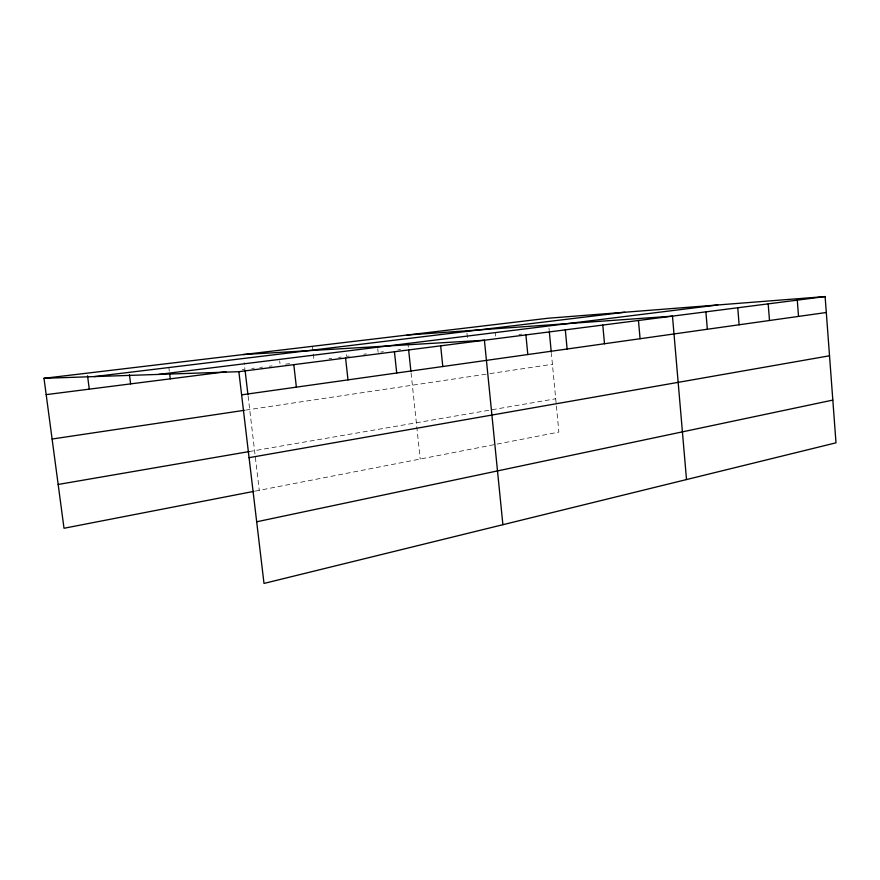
<?xml version="1.0" encoding="UTF-8"?>
<svg xmlns="http://www.w3.org/2000/svg" width="880" height="880" viewBox="0 0 880 880"><rect width="100%" height="100%" fill="white"/><g stroke="black" fill="none" stroke-linecap="round" stroke-linejoin="round"><path stroke-width="0.66" stroke-dasharray="4.4 3.3" d="M255.266 491.095L558.877 432.091L551.397 353.496M249.205 451.561L555.709 398.772M245.663 410.113L488.653 373.802M489.984 373.604L552.42 364.276M242.242 369.688L244.948 369.336L244.156 362.626M251.724 368.478L254.43 368.137M259.842 367.444L262.559 367.103M269.324 366.234L272.03 365.893M285.582 364.166L289.641 363.649M328.999 358.644L331.727 358.292M338.525 357.434L341.242 357.082M349.305 356.059L346.687 356.389L346.269 352.583M363.726 354.222L366.355 353.892M380.787 352.055L383.427 351.714M397.936 349.866L400.576 349.536M518.914 334.466L521.631 334.125M168.839 367.323L169.312 371.162M248.116 396.121L259.259 490.325M279.697 360.91L280.005 363.539M312.433 346.313L313.17 352.781M313.313 354.079L314.039 360.547M377.74 348.645L378.147 352.385M407.924 343.134L408.353 347.171M411.081 372.977L420.2 459.041M466.972 333.168L467.632 339.68M495.341 332.288L495.726 336.127M548.988 328.141L549.219 330.616"/><path stroke-width="1.32" d="M256.685 521.785L832.821 400.092M253.924 491.359L64.009 528.264L44 378.301L548.042 318.241L825.121 296.571L836 442.816L264 583.429L238.865 371.69L44 378.301M249.073 457.677L829.521 355.784M58.168 484.462L249.205 451.561M52.107 439.032L244.31 410.311M241.615 394.856L826.309 312.499M46.178 394.636L225.973 371.756M238.865 371.69L825.121 296.571M158.741 374.407L717.695 304.975M94.237 376.596L624.8 312.235M407.066 335.038L672.474 316.14L686.51 479.567M243.21 354.563L484.418 340.23L502.887 524.7M87.549 375.826L89.287 389.147M129.459 374.748L130.614 383.889M169.631 373.725L170.269 378.84M245.113 370.678L247.962 394.779M293.799 364.65L296.373 387.134M345.576 358.017L347.996 379.874M408.639 349.877L410.938 371.613M394.449 351.758L396.715 373.01M440.66 345.84L442.794 366.52M525.91 334.917L527.813 354.541M565.323 329.868L567.116 349.008M549.351 331.958L551.265 352.154M602.789 325.061L604.494 343.739M638.462 320.496L640.079 338.734M705.881 311.85L707.333 329.263M737.748 307.769L739.123 324.775M768.185 303.875L769.494 320.507M797.28 300.146L798.523 316.415"/></g></svg>
